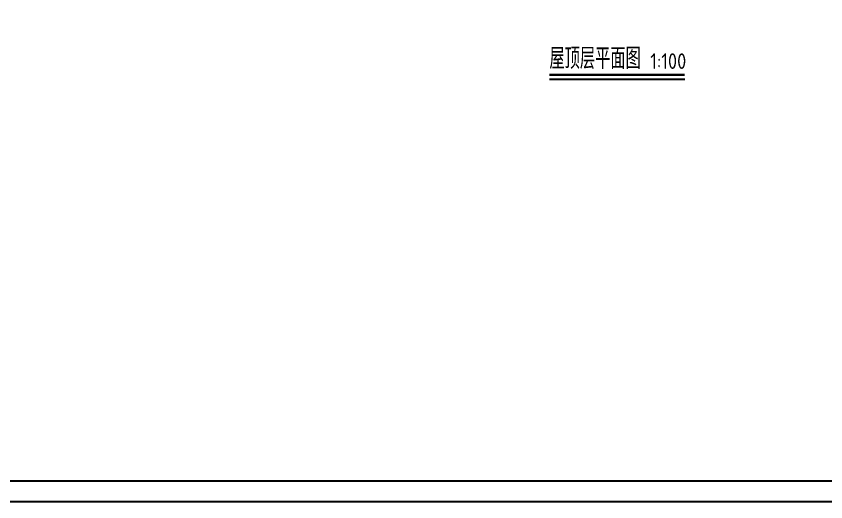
# Model space of a CAD drawing. Extents: x 27938 to 650306, y -92720 to 1524912.
# Drawn here: x 270460 to 309235, y 256415 to 279671 of the extents above; entities that cross this region are included whole.
import ezdxf

# ---------------------------------------------------------------- set-up
doc = ezdxf.new("R2010")
doc.units = 0
doc.header["$LTSCALE"] = 1000
doc.header["$MEASUREMENT"] = 0
doc.layers.add('DIM_SYMB', color=3, linetype='Continuous')
doc.layers.add('图框', color=140, linetype='Continuous')
doc.layers.add('yichutu', color=7, linetype='Continuous', true_color=0xffffff, plot=False)
doc.styles.get("Standard").update_dxf_attribs({"font": 'gbenor.shx', "bigfont": 'gbcbig.shx'})

# ---------------------------------------------------------------- blocks, each defined once
blk = doc.blocks.new('TK')
at = {"layer": '图框'}
blk.add_lwpolyline([(465375, 548714), (549475, 548714), (549475, 489314), (465375, 489314)], close=True, dxfattribs=at)
blk.add_lwpolyline([(465375, 548714), (549475, 548714), (549475, 489314), (465375, 489314)], close=True, dxfattribs=at)
at = {"layer": '图框', "const_width": 100}
blk.add_lwpolyline([(548475, 490314), (548475, 547714), (467875, 547714), (467875, 490314)], close=True, dxfattribs=at)
blk = doc.blocks.new('yct-841-594-84100-59399.9999999999-100-1000.0')
at = {"layer": 'yichutu', "color": 7, "true_color": 0xffffff}
blk.add_lwpolyline([(0, 0), (0, 59400), (84100, 59400), (84100, 0)], close=True, dxfattribs=at)

msp = doc.modelspace()

# ---------------------------------------------------------------- linework, layer by layer
at = {"layer": 'DIM_SYMB', "const_width": 105}
msp.add_lwpolyline([(295997.6, 276867.2), (302478.1, 276867.2)], dxfattribs=at)
at = {"layer": 'DIM_SYMB'}
msp.add_lwpolyline([(295997.6, 276657.2), (302478.1, 276657.2)], dxfattribs=at)

# ---------------------------------------------------------------- block references
msp.add_blockref('TK', (-205160.9, -232898.5))
at = {"layer": 'yichutu'}
msp.add_blockref('yct-841-594-84100-59399.9999999999-100-1000.0', (260214.1, 256415.2), dxfattribs=at)

# ---------------------------------------------------------------- texts
at = {"layer": 'DIM_SYMB', "color": 7}
for s, height, p in [('屋顶层平面图', 1012.77, (295997.6, 277144.2)), ('1:100', 750, (300827.6, 277144.2))]:
    msp.add_text(s, height=height, dxfattribs=at).set_placement(p)

doc.saveas('drawing.dxf')
